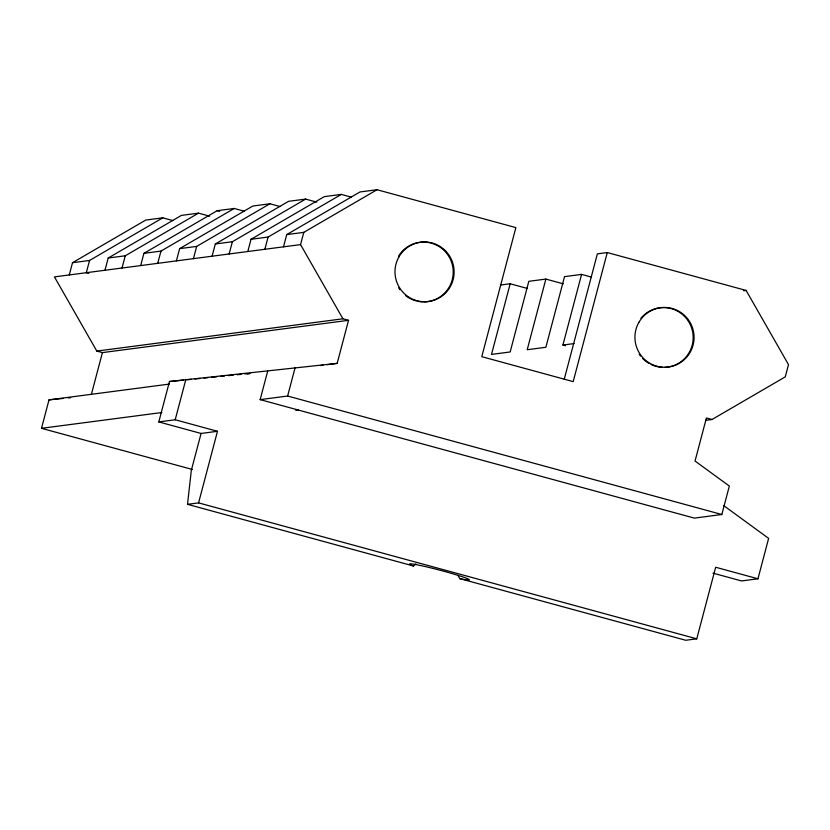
<?xml version="1.0" encoding="UTF-8"?>
<svg xmlns="http://www.w3.org/2000/svg" width="830" height="830" viewBox="0 0 830 830"><rect width="100%" height="100%" fill="white"/><g stroke="black" fill="none" stroke-linecap="round" stroke-linejoin="round"><path stroke-width="1.25" d="M187.518 504.329L191.315 470.392L201.078 433.457L217.481 431.299L198.578 502.876L187.518 504.329L413.516 565.998L415.913 563.871M69.274 274.938L72.511 262.705L145.758 220.064L162.804 217.823L172.744 220.541M192.477 469.51L41.5 428.311L49.012 399.863L169.341 384.083M162.804 217.823L89.557 260.464L86.32 272.697L88.82 273.381M104.974 270.258L108.211 258.016L181.459 215.385L198.515 213.144L209.689 216.194M122.031 268.017L125.257 255.785L198.515 213.144M91.362 394.437L102.422 352.605L348.538 320.318L337.167 363.374L326.906 364.723M140.685 265.569L143.922 253.337L217.169 210.696L234.216 208.465L244.155 211.173M157.731 263.338L160.968 251.096L234.216 208.465M176.385 260.89L179.622 248.647L252.87 206.016L269.926 203.775L279.855 206.483M193.442 258.649L196.669 246.417L269.926 203.775M201.078 433.457L158.8 421.92L169.476 381.51L337.167 363.374M212.096 256.2L215.333 243.968L288.581 201.327L305.627 199.096L316.801 202.147M158.8 421.92L175.203 419.762L185.879 379.362M229.142 253.97L232.379 241.727L305.627 199.096M247.797 251.521L251.034 239.279L324.281 196.648L341.338 194.407L351.266 197.115M264.853 249.28L268.08 237.048L341.338 194.407M283.507 246.832L286.734 234.6L359.992 191.958L377.038 189.728L515.876 227.607L481.774 356.672L573.188 381.624L607.28 252.559L746.118 290.438L788.5 364.629L785.263 376.872L712.016 419.503L705.604 420.343M348.538 320.318L342.935 318.793L300.553 244.601L303.79 232.359L377.038 189.728M712.016 419.503L706.413 417.978L695.042 461.034L729.342 486.069L721.83 514.507L694.357 518.117L260.153 399.624L267.675 371.186M260.153 399.624L287.616 396.024L295.138 367.576M527.548 288.508L510.17 283.767L491.505 354.41L510.16 351.962L528.824 281.318L545.87 279.077L563.259 283.819M545.87 279.077L527.206 349.731L545.86 347.282L564.525 276.629L581.581 274.398L591.51 277.106M565.406 345.726L562.916 345.041L581.581 274.398M564.265 379.165L597.372 253.856L607.28 252.559M457.921 575.335L459.716 578.603L685.715 640.272L696.764 638.83L715.678 567.253L757.956 578.79L768.632 538.38L723.781 505.657M72.511 262.705L89.557 260.464M108.211 258.016L125.257 255.785M143.922 253.337L160.968 251.096M179.622 248.647L196.669 246.417M215.333 243.968L232.379 241.727M251.034 239.279L268.08 237.048M286.734 234.6L303.79 232.359M300.553 244.601L54.438 276.888L96.82 351.08L102.422 352.605M500.428 285.043L510.17 283.767M96.82 351.08L342.935 318.793M743.68 290.759L746.118 290.438M247.423 373.842L249.986 373.5L244.871 373.977M320.494 365.563L323.057 365.231M562.916 345.041L574.101 343.579M41.5 428.311L161.829 412.531M295.791 410.373L298.323 410.041M757.956 578.79L741.553 580.938L712.949 573.136M169.476 381.51L183.534 380.109M187.362 379.725L191.201 379.341M195.029 378.957L200.144 378.449M203.983 378.065L207.811 377.681M211.65 377.297L216.755 376.789M220.593 376.405L224.422 376.021M228.26 375.637L233.375 375.119M237.204 374.745L241.042 374.361M49.012 399.863L63.028 398.462M68.122 397.954L70.664 397.705M459.716 578.603L462.881 579.247A31.094 1.795 14.8 0 0 444.102 571.32A31.094 1.795 14.8 0 0 411.421 565.209L413.516 565.998M217.169 210.696L219.649 211.37M287.616 396.024L721.83 514.507M175.203 419.762L217.481 431.299M198.578 502.876L696.764 638.83M422.408 301.861A29.901 29.558 82.5 0 1 417.283 301.166M416.038 300.854A29.901 29.558 82.5 0 1 405.683 295.677M399.884 289.691A29.901 29.558 82.5 0 1 398.639 287.844M398.701 255.889A29.901 29.558 82.5 0 1 449.57 257.663A29.901 29.558 82.5 0 1 423.684 301.881M662.361 367.337A29.901 29.558 82.5 0 1 651.135 364.536M648.853 363.333A29.901 29.558 82.5 0 1 642.731 358.57M640.521 356.07A29.901 29.558 82.5 0 1 639.193 354.254M640.947 318.201A29.901 29.558 82.5 0 1 690.124 324.312A29.901 29.558 82.5 0 1 664.923 367.337M398.929 256.875A29.901 29.558 82.5 0 0 424.576 301.767A29.901 29.558 82.5 0 0 450.14 256.978A29.901 29.558 82.5 0 0 398.929 256.875M638.882 322.351A29.901 29.558 82.5 0 0 664.529 367.254A29.901 29.558 82.5 0 0 690.093 322.455A29.901 29.558 82.5 0 0 638.882 322.351"/></g></svg>
